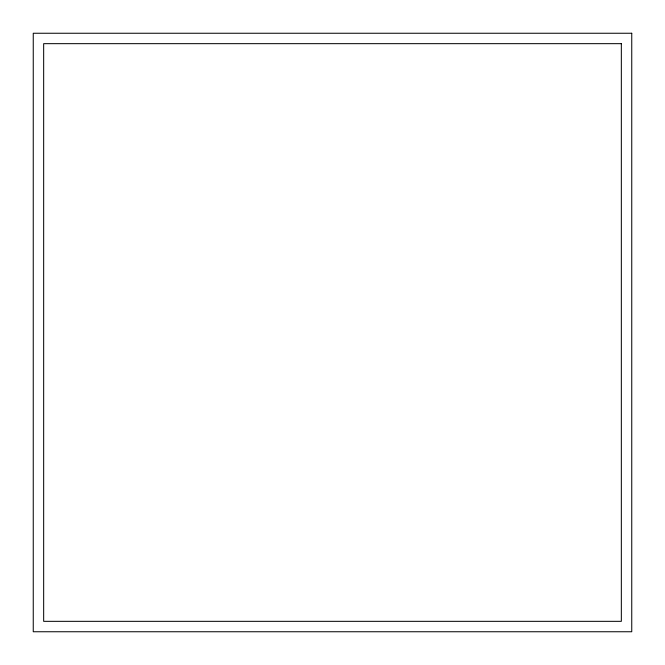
<?xml version="1.0" encoding="UTF-8"?>
<svg xmlns="http://www.w3.org/2000/svg" width="665" height="665" viewBox="0 0 665 665"><rect width="100%" height="100%" fill="white"/><g stroke="black" fill="none" stroke-linecap="round" stroke-linejoin="round"><path stroke-width="1" d="M631.75 33.25L33.25 33.25L33.25 631.75L631.75 631.75L631.75 33.25M621.334 43.666L43.666 43.666L43.666 621.334L621.334 621.334L621.334 43.666"/></g></svg>
